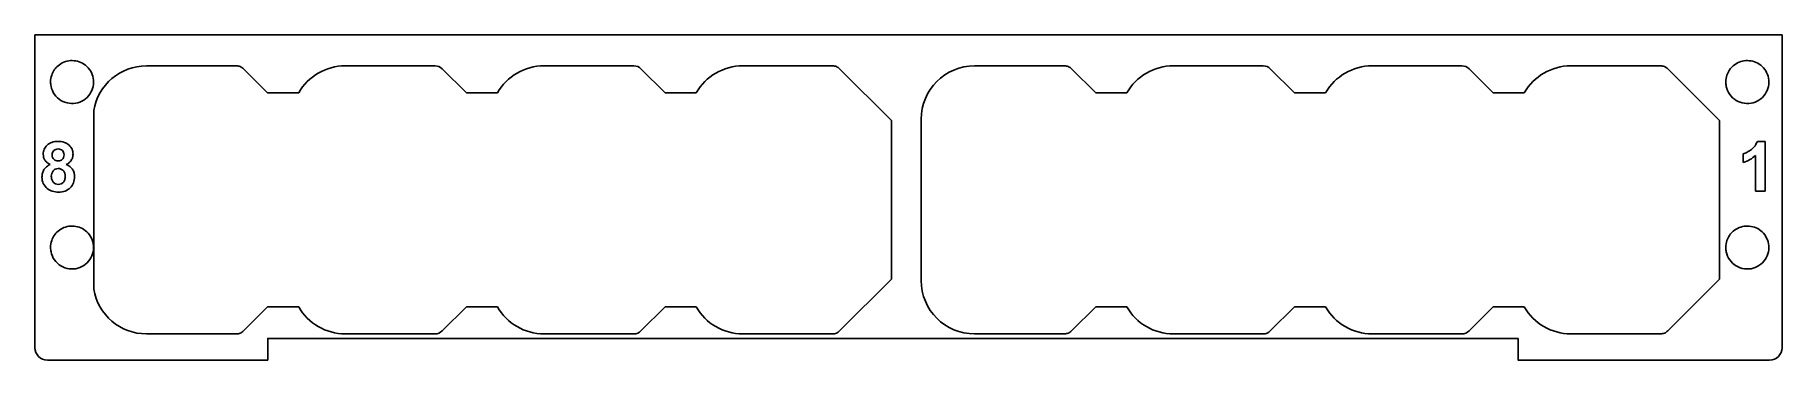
# Model space of a CAD drawing. Header units: millimetres. Extents: x -103 to 108, y 1 to 40.
import ezdxf

# ---------------------------------------------------------------- set-up
doc = ezdxf.new("R2010")
doc.units = ezdxf.units.MM
doc.layers.get('0').update_dxf_attribs({"linetype": 'CONTINUOUS'})

msp = doc.modelspace()

# ---------------------------------------------------------------- linework, layer by layer
for p, q in [((-89.15, 36.16), (-78.29, 36.16)), ((-65.15, 36.16), (-54.29, 36.16)), ((-41.15, 36.16), (-30.29, 36.16)), ((-17.15, 36.16), (-6.29, 36.16)), ((10.85, 36.16), (21.71, 36.16)), ((34.85, 36.16), (45.71, 36.16)), ((58.85, 36.16), (69.71, 36.16)), ((82.85, 36.16), (93.71, 36.16)), ((-77.44, 35.81), (-74.52, 32.88)), ((-53.44, 35.81), (-50.52, 32.88)), ((-29.44, 35.81), (-26.52, 32.88)), ((-5.44, 35.81), (0.8, 29.56)), ((22.56, 35.81), (25.48, 32.88)), ((46.56, 35.81), (49.48, 32.88)), ((70.56, 35.81), (73.48, 32.88)), ((94.56, 35.81), (100.8, 29.56)), ((-74.52, 32.88), (-70.76, 32.88)), ((-50.52, 32.88), (-46.76, 32.88)), ((-26.52, 32.88), (-22.76, 32.88)), ((25.48, 32.88), (29.24, 32.88)), ((49.48, 32.88), (53.24, 32.88)), ((73.48, 32.88), (77.24, 32.88)), ((77.24, 32.88), (77.24, 32.88)), ((-95.51, 9.16), (-95.51, 30.76)), ((0.8, 29.56), (0.8, 10.36)), ((4.4, 10.21), (4.4, 29.71)), ((100.8, 29.56), (100.8, 10.36)), ((103.68, 25.51), (103.68, 24.46)), ((105.17, 25.33), (105.17, 21)), ((106.32, 27.02), (105.38, 27.02)), ((106.32, 21), (106.32, 27.02)), ((105.17, 21), (106.32, 21)), ((0.8, 10.36), (-5.44, 4.11)), ((100.8, 10.36), (94.56, 4.11)), ((-74.52, 7.04), (-77.44, 4.11)), ((-70.76, 7.04), (-74.52, 7.04)), ((-50.52, 7.04), (-53.44, 4.11)), ((-46.76, 7.04), (-50.52, 7.04)), ((-26.52, 7.04), (-29.44, 4.11)), ((-22.76, 7.04), (-26.52, 7.04)), ((25.48, 7.04), (22.56, 4.11)), ((29.24, 7.04), (25.48, 7.04)), ((49.48, 7.04), (46.56, 4.11)), ((53.24, 7.04), (49.48, 7.04)), ((73.48, 7.04), (70.56, 4.11)), ((77.24, 7.04), (73.48, 7.04)), ((-78.29, 3.76), (-89.15, 3.76)), ((-54.29, 3.76), (-65.15, 3.76)), ((-30.29, 3.76), (-41.15, 3.76)), ((-6.29, 3.76), (-17.15, 3.76)), ((21.71, 3.76), (10.85, 3.76)), ((45.71, 3.76), (34.85, 3.76)), ((69.71, 3.76), (58.85, 3.76)), ((93.71, 3.76), (82.85, 3.76))]:
    msp.add_line(p, q)
msp.add_lwpolyline([(-74.01, 3.2), (75.99, 3.2), (76.49, 3.2), (76.49, 0.59), (106.86, 0.59, 0.414214), (108.36, 2.09), (108.36, 39.9), (-102.62, 39.9), (-102.62, 2.09, 0.414214), (-101.12, 0.59), (-74.51, 0.59), (-74.51, 3.2)], format="xyb", close=True)
for centre, radius, start, end in [((-89.15, 29.71), 6.45, 90, 170.6334), ((-65.15, 29.71), 6.45, 90, 150.5273), ((-54.29, 34.96), 1.2, 45, 90), ((-41.15, 29.71), 6.45, 90, 150.5273), ((-30.29, 34.96), 1.2, 45, 90), ((-17.15, 29.71), 6.45, 90, 150.5273), ((10.85, 29.71), 6.45, 90, 180), ((34.85, 29.71), 6.45, 90, 150.5273), ((45.71, 34.96), 1.2, 45, 90), ((58.85, 29.71), 6.45, 90, 150.5273), ((69.71, 34.96), 1.2, 45, 90), ((82.85, 29.71), 6.45, 90, 150.5289), ((-89.15, 10.21), 6.45, 189.3666, 270), ((10.85, 10.21), 6.45, 180, 270), ((-65.15, 10.21), 6.45, 209.4711, 270), ((-41.15, 10.21), 6.45, 209.4711, 270), ((-17.15, 10.21), 6.45, 209.4711, 270), ((34.85, 10.21), 6.45, 209.4711, 270), ((58.85, 10.21), 6.45, 209.4711, 270), ((82.85, 10.21), 6.45, 209.4711, 270), ((-54.29, 4.96), 1.2, 270, 315), ((-30.29, 4.96), 1.2, 270, 315), ((45.71, 4.96), 1.2, 270, 315), ((69.71, 4.96), 1.2, 270, 315)]:
    msp.add_arc(centre, radius, start, end)
for centre, major_axis, ratio, start_param, end_param in [((20.32, 28.96), (1.65, 7.17), 0.403297, 6.216687, 6.374256), ((18.73, 29.51), (3.56, 6.5), 0.398229, 6.168813, 6.327128), ((92.32, 28.96), (1.65, 7.17), 0.403297, 6.216687, 6.374256), ((90.73, 29.51), (3.56, 6.5), 0.398229, 6.168813, 6.327128), ((19.96, 10.92), (-2.08, 7.11), 0.398229, 3.02722, 3.185535), ((18.44, 10.18), (-3.9, 6.24), 0.403297, 3.075094, 3.232663), ((91.96, 10.92), (-2.08, 7.11), 0.398229, 3.02722, 3.185535), ((90.44, 10.18), (-3.9, 6.24), 0.403297, 3.075094, 3.232663)]:
    msp.add_ellipse(centre, major_axis=major_axis, ratio=ratio, start_param=start_param, end_param=end_param)
for points, knots in [([(-100.73, 34.2), (-100.73, 34.02), (-100.71, 33.85), (-100.54, 32.98), (-100.09, 32.34), (-98.87, 31.61), (-98.11, 31.51), (-96.76, 31.88), (-96.18, 32.35), (-95.53, 33.55), (-95.45, 34.26), (-95.8, 35.5), (-96.18, 36.03), (-97.17, 36.68), (-97.75, 36.83), (-98.87, 36.75), (-99.41, 36.53), (-100.18, 35.87), (-100.44, 35.48), (-100.68, 34.77), (-100.73, 34.49), (-100.73, 34.2)], [-1.626195, -1.626195, -1.626195, -1.626195, -1.573878, -1.573878, -1.359901, -1.359901, -1.148693, -1.148693, -0.941548, -0.941548, -0.742136, -0.742136, -0.55786, -0.55786, -0.387669, -0.387669, -0.222532, -0.222532, -0.085589, -0.085589, 0, 0, 0, 0]), ([(-78.29, 36.16), (-78.29, 36.16), (-78.29, 36.16), (-78.29, 36.16), (-78.13, 36.16), (-77.98, 36.13), (-77.83, 36.07)], [-0.0005598, -0.0005598, -0.0005598, -0.0005598, 0, 0, 0, 0.5, 0.5, 0.5, 0.5]), ([(-77.83, 36.07), (-77.69, 36.01), (-77.56, 35.92), (-77.44, 35.81), (-77.44, 35.81), (-77.44, 35.81), (-77.44, 35.81)], [0.5, 0.5, 0.5, 0.5, 1, 1, 1, 1.0005534, 1.0005534, 1.0005534, 1.0005534]), ([(-6.29, 36.16), (-6.29, 36.16), (-6.29, 36.16), (-6.29, 36.16), (-6.13, 36.16), (-5.98, 36.13), (-5.83, 36.07)], [-0.0005598, -0.0005598, -0.0005598, -0.0005598, 0, 0, 0, 0.5, 0.5, 0.5, 0.5]), ([(-5.83, 36.07), (-5.69, 36.01), (-5.56, 35.92), (-5.44, 35.81), (-5.44, 35.81), (-5.44, 35.81), (-5.44, 35.81)], [0.5, 0.5, 0.5, 0.5, 1, 1, 1, 1.0005534, 1.0005534, 1.0005534, 1.0005534]), ([(101.57, 34.2), (101.57, 34.02), (101.59, 33.85), (101.76, 32.98), (102.21, 32.34), (103.43, 31.61), (104.19, 31.51), (105.54, 31.88), (106.12, 32.35), (106.77, 33.55), (106.85, 34.26), (106.5, 35.5), (106.12, 36.03), (105.13, 36.68), (104.55, 36.83), (103.43, 36.75), (102.89, 36.53), (102.12, 35.87), (101.86, 35.48), (101.62, 34.77), (101.57, 34.49), (101.57, 34.2)], [-1.626195, -1.626195, -1.626195, -1.626195, -1.573878, -1.573878, -1.359901, -1.359901, -1.148693, -1.148693, -0.941548, -0.941548, -0.742136, -0.742136, -0.55786, -0.55786, -0.387669, -0.387669, -0.222532, -0.222532, -0.085589, -0.085589, 0, 0, 0, 0]), ([(-101.15, 26.59), (-101.29, 26.43), (-101.57, 26.11), (-101.6, 25.69), (-101.62, 25.48)], [-0.1232093, -0.1232093, -0.1232093, -0.1232093, -0.0623989, 0, 0, 0, 0]), ([(-101.62, 25.48), (-101.61, 25.35), (-101.6, 25.09), (-101.48, 24.87), (-101.42, 24.76)], [-0.07577099, -0.07577099, -0.07577099, -0.07577099, -0.03772774, 0, 0, 0, 0]), ([(-99.82, 27.02), (-100.08, 27.01), (-100.57, 26.99), (-100.97, 26.71), (-101.15, 26.59)], [-0.1428203, -0.1428203, -0.1428203, -0.1428203, -0.0655571, 0, 0, 0, 0]), ([(-100.53, 25.4), (-100.53, 25.5), (-100.51, 25.69), (-100.39, 25.84), (-100.34, 25.92)], [-0.05673256, -0.05673256, -0.05673256, -0.05673256, -0.0271609, 0, 0, 0, 0]), ([(-100.34, 24.86), (-100.39, 24.93), (-100.52, 25.09), (-100.53, 25.29), (-100.53, 25.4)], [-0.05822769, -0.05822769, -0.05822769, -0.05822769, -0.0309771, 0, 0, 0, 0]), ([(-100.34, 25.92), (-100.26, 25.97), (-100.11, 26.09), (-99.91, 26.11), (-99.81, 26.11)], [-0.05751026, -0.05751026, -0.05751026, -0.05751026, -0.03017724, 0, 0, 0, 0]), ([(-98.49, 26.59), (-98.68, 26.71), (-99.07, 26.99), (-99.56, 27.01), (-99.82, 27.02)], [-0.1424026, -0.1424026, -0.1424026, -0.1424026, -0.0767568, 0, 0, 0, 0]), ([(-99.81, 26.11), (-99.71, 26.11), (-99.52, 26.09), (-99.37, 25.97), (-99.29, 25.92)], [-0.05607276, -0.05607276, -0.05607276, -0.05607276, -0.02686272, 0, 0, 0, 0]), ([(-99.1, 25.4), (-99.11, 25.29), (-99.12, 25.09), (-99.24, 24.94), (-99.3, 24.86)], [-0.05849814, -0.05849814, -0.05849814, -0.05849814, -0.02746242, 0, 0, 0, 0]), ([(-99.29, 25.92), (-99.24, 25.85), (-99.12, 25.69), (-99.11, 25.5), (-99.1, 25.4)], [-0.05646149, -0.05646149, -0.05646149, -0.05646149, -0.02951277, 0, 0, 0, 0]), ([(-98.02, 25.48), (-98.04, 25.69), (-98.08, 26.11), (-98.35, 26.43), (-98.49, 26.59)], [-0.1234065, -0.1234065, -0.1234065, -0.1234065, -0.0609884, 0, 0, 0, 0]), ([(-98.24, 24.73), (-98.17, 24.85), (-98.04, 25.08), (-98.03, 25.34), (-98.02, 25.48)], [-0.07826607, -0.07826607, -0.07826607, -0.07826607, -0.03981507, 0, 0, 0, 0]), ([(104.66, 26.06), (104.5, 25.94), (104.19, 25.71), (103.84, 25.57), (103.68, 25.51)], [-0.1130523, -0.1130523, -0.1130523, -0.1130523, -0.0515828, 0, 0, 0, 0]), ([(103.68, 24.46), (103.96, 24.57), (104.5, 24.78), (104.95, 25.15), (105.17, 25.33)], [-0.1732931, -0.1732931, -0.1732931, -0.1732931, -0.0856823, 0, 0, 0, 0]), ([(105.38, 27.02), (105.3, 26.85), (105.13, 26.47), (104.82, 26.2), (104.66, 26.06)], [-0.1214946, -0.1214946, -0.1214946, -0.1214946, -0.0629812, 0, 0, 0, 0]), ([(-101.53, 23.61), (-101.6, 23.47), (-101.74, 23.19), (-101.76, 22.87), (-101.77, 22.71)], [-0.09349594, -0.09349594, -0.09349594, -0.09349594, -0.0470972, 0, 0, 0, 0]), ([(-100.77, 24.24), (-100.93, 24.16), (-101.23, 24.01), (-101.44, 23.74), (-101.53, 23.61)], [-0.09999889, -0.09999889, -0.09999889, -0.09999889, -0.04762759, 0, 0, 0, 0]), ([(-101.42, 24.76), (-101.34, 24.65), (-101.16, 24.42), (-100.91, 24.3), (-100.77, 24.24)], [-0.08403134, -0.08403134, -0.08403134, -0.08403134, -0.04454055, 0, 0, 0, 0]), ([(-100.64, 22.83), (-100.63, 22.94), (-100.61, 23.16), (-100.49, 23.36), (-100.43, 23.46)], [-0.06717028, -0.06717028, -0.06717028, -0.06717028, -0.03402293, 0, 0, 0, 0]), ([(-100.43, 23.46), (-100.35, 23.54), (-100.18, 23.72), (-99.93, 23.74), (-99.8, 23.75)], [-0.07145124, -0.07145124, -0.07145124, -0.07145124, -0.0374943, 0, 0, 0, 0]), ([(-99.82, 24.67), (-99.92, 24.67), (-100.11, 24.69), (-100.27, 24.8), (-100.34, 24.86)], [-0.05637039, -0.05637039, -0.05637039, -0.05637039, -0.02686604, 0, 0, 0, 0]), ([(-99.3, 24.86), (-99.37, 24.8), (-99.52, 24.69), (-99.72, 24.67), (-99.82, 24.67)], [-0.05703026, -0.05703026, -0.05703026, -0.05703026, -0.02986608, 0, 0, 0, 0]), ([(-99.8, 23.75), (-99.69, 23.74), (-99.46, 23.72), (-99.29, 23.57), (-99.2, 23.49)], [-0.06691157, -0.06691157, -0.06691157, -0.06691157, -0.03304852, 0, 0, 0, 0]), ([(-99.2, 23.49), (-99.13, 23.39), (-98.99, 23.19), (-98.97, 22.94), (-98.97, 22.81)], [-0.07311979, -0.07311979, -0.07311979, -0.07311979, -0.03847203, 0, 0, 0, 0]), ([(-98.85, 24.24), (-98.72, 24.3), (-98.48, 24.42), (-98.32, 24.63), (-98.24, 24.73)], [-0.07952446, -0.07952446, -0.07952446, -0.07952446, -0.03878765, 0, 0, 0, 0]), ([(-98.09, 23.65), (-98.19, 23.77), (-98.39, 24.03), (-98.69, 24.17), (-98.85, 24.24)], [-0.09696855, -0.09696855, -0.09696855, -0.09696855, -0.05039167, 0, 0, 0, 0]), ([(-97.83, 22.76), (-97.84, 22.93), (-97.86, 23.24), (-98.01, 23.52), (-98.09, 23.65)], [-0.09361186, -0.09361186, -0.09361186, -0.09361186, -0.04579462, 0, 0, 0, 0]), ([(-101.77, 22.71), (-101.75, 22.44), (-101.7, 21.9), (-101.32, 21.51), (-101.13, 21.32)], [-0.1576929, -0.1576929, -0.1576929, -0.1576929, -0.0770855, 0, 0, 0, 0]), ([(-101.13, 21.32), (-100.93, 21.2), (-100.52, 20.94), (-100.02, 20.91), (-99.77, 20.89)], [-0.1450128, -0.1450128, -0.1450128, -0.1450128, -0.0757656, 0, 0, 0, 0]), ([(-100.4, 22.08), (-100.47, 22.19), (-100.62, 22.41), (-100.63, 22.68), (-100.64, 22.83)], [-0.07938431, -0.07938431, -0.07938431, -0.07938431, -0.04269419, 0, 0, 0, 0]), ([(-99.79, 21.82), (-99.9, 21.83), (-100.14, 21.85), (-100.31, 22.01), (-100.4, 22.08)], [-0.06793366, -0.06793366, -0.06793366, -0.06793366, -0.03387085, 0, 0, 0, 0]), ([(-99.2, 22.07), (-99.28, 22), (-99.45, 21.85), (-99.67, 21.83), (-99.79, 21.82)], [-0.06579329, -0.06579329, -0.06579329, -0.06579329, -0.03316001, 0, 0, 0, 0]), ([(-99.77, 20.89), (-99.49, 20.91), (-98.97, 20.94), (-98.55, 21.26), (-98.36, 21.41)], [-0.1533303, -0.1533303, -0.1533303, -0.1533303, -0.0730257, 0, 0, 0, 0]), ([(-98.97, 22.81), (-98.97, 22.67), (-98.98, 22.4), (-99.13, 22.18), (-99.2, 22.07)], [-0.07883531, -0.07883531, -0.07883531, -0.07883531, -0.03582219, 0, 0, 0, 0]), ([(-98.36, 21.41), (-98.2, 21.6), (-97.88, 22), (-97.85, 22.5), (-97.83, 22.76)], [-0.1482324, -0.1482324, -0.1482324, -0.1482324, -0.0764638, 0, 0, 0, 0]), ([(-100.73, 14.2), (-100.73, 14.02), (-100.71, 13.85), (-100.54, 12.98), (-100.09, 12.34), (-98.87, 11.61), (-98.11, 11.51), (-96.76, 11.88), (-96.18, 12.35), (-95.53, 13.55), (-95.45, 14.26), (-95.8, 15.5), (-96.18, 16.03), (-97.17, 16.68), (-97.75, 16.83), (-98.87, 16.75), (-99.41, 16.53), (-100.18, 15.87), (-100.44, 15.48), (-100.68, 14.77), (-100.73, 14.49), (-100.73, 14.2)], [-1.626195, -1.626195, -1.626195, -1.626195, -1.573878, -1.573878, -1.359901, -1.359901, -1.148693, -1.148693, -0.941548, -0.941548, -0.742136, -0.742136, -0.55786, -0.55786, -0.387669, -0.387669, -0.222532, -0.222532, -0.085589, -0.085589, 0, 0, 0, 0]), ([(101.57, 14.2), (101.57, 14.02), (101.59, 13.85), (101.76, 12.98), (102.21, 12.34), (103.43, 11.61), (104.19, 11.51), (105.54, 11.88), (106.12, 12.35), (106.77, 13.55), (106.85, 14.26), (106.5, 15.5), (106.12, 16.03), (105.13, 16.68), (104.55, 16.83), (103.43, 16.75), (102.89, 16.53), (102.12, 15.87), (101.86, 15.48), (101.62, 14.77), (101.57, 14.49), (101.57, 14.2)], [-1.626195, -1.626195, -1.626195, -1.626195, -1.573878, -1.573878, -1.359901, -1.359901, -1.148693, -1.148693, -0.941548, -0.941548, -0.742136, -0.742136, -0.55786, -0.55786, -0.387669, -0.387669, -0.222532, -0.222532, -0.085589, -0.085589, 0, 0, 0, 0]), ([(-77.83, 3.85), (-77.98, 3.79), (-78.13, 3.76), (-78.29, 3.76), (-78.29, 3.76), (-78.29, 3.76), (-78.29, 3.76)], [0.5, 0.5, 0.5, 0.5, 1, 1, 1, 1.0005534, 1.0005534, 1.0005534, 1.0005534]), ([(-77.44, 4.11), (-77.44, 4.11), (-77.44, 4.11), (-77.44, 4.11), (-77.56, 4), (-77.69, 3.91), (-77.83, 3.85)], [-0.0005598, -0.0005598, -0.0005598, -0.0005598, 0, 0, 0, 0.5, 0.5, 0.5, 0.5]), ([(-5.83, 3.85), (-5.98, 3.79), (-6.13, 3.76), (-6.29, 3.76), (-6.29, 3.76), (-6.29, 3.76), (-6.29, 3.76)], [0.5, 0.5, 0.5, 0.5, 1, 1, 1, 1.0005534, 1.0005534, 1.0005534, 1.0005534]), ([(-5.44, 4.11), (-5.44, 4.11), (-5.44, 4.11), (-5.44, 4.11), (-5.56, 4), (-5.69, 3.91), (-5.83, 3.85)], [-0.0005598, -0.0005598, -0.0005598, -0.0005598, 0, 0, 0, 0.5, 0.5, 0.5, 0.5])]:
    msp.add_open_spline(points, degree=3, knots=knots)

doc.saveas('drawing.dxf')
